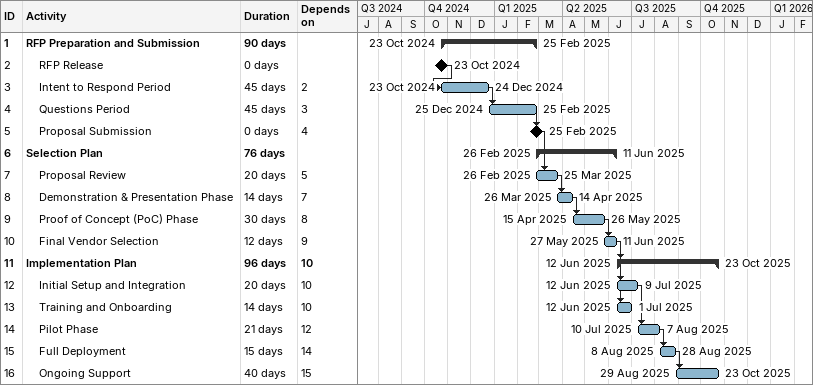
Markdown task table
| ID | Level | Task | Duration | Start | Finish | Predecessors |
|---|---|---|---|---|---|---|
| 1 | 1 | **RFP Preparation and Submission** | 90d | 2024-10-23 | 2025-02-25 |  |
| 2 | 2 | RFP Release | 0d | 2024-10-23 | 2024-10-23 |  |
| 3 | 2 | Intent to Respond Period | 45d | 2024-10-23 | 2024-12-24 | 2 |
| 4 | 2 | Questions Period | 45d | 2024-12-25 | 2025-02-25 | 3 |
| 5 | 2 | Proposal Submission | 0d | 2025-02-25 | 2025-02-25 | 4 |
| 6 | 1 | **Selection Plan** | 76d | 2025-02-26 | 2025-06-11 |  |
| 7 | 2 | Proposal Review | 20d | 2025-02-26 | 2025-03-25 | 5 |
| 8 | 2 | Demonstration & Presentation Phase | 14d | 2025-03-26 | 2025-04-14 | 7 |
| 9 | 2 | Proof of Concept (PoC) Phase | 30d | 2025-04-15 | 2025-05-26 | 8 |
| 10 | 2 | Final Vendor Selection | 12d | 2025-05-27 | 2025-06-11 | 9 |
| 11 | 1 | **Implementation Plan** | 96d | 2025-06-12 | 2025-10-23 | 10 |
| 12 | 2 | Initial Setup and Integration | 20d | 2025-06-12 | 2025-07-09 | 10 |
| 13 | 2 | Training and Onboarding | 14d | 2025-06-12 | 2025-07-01 | 10 |
| 14 | 2 | Pilot Phase | 21d | 2025-07-10 | 2025-08-07 | 12 |
| 15 | 2 | Full Deployment | 15d | 2025-08-08 | 2025-08-28 | 14 |
| 16 | 2 | Ongoing Support | 40d | 2025-08-29 | 2025-10-23 | 15 |
